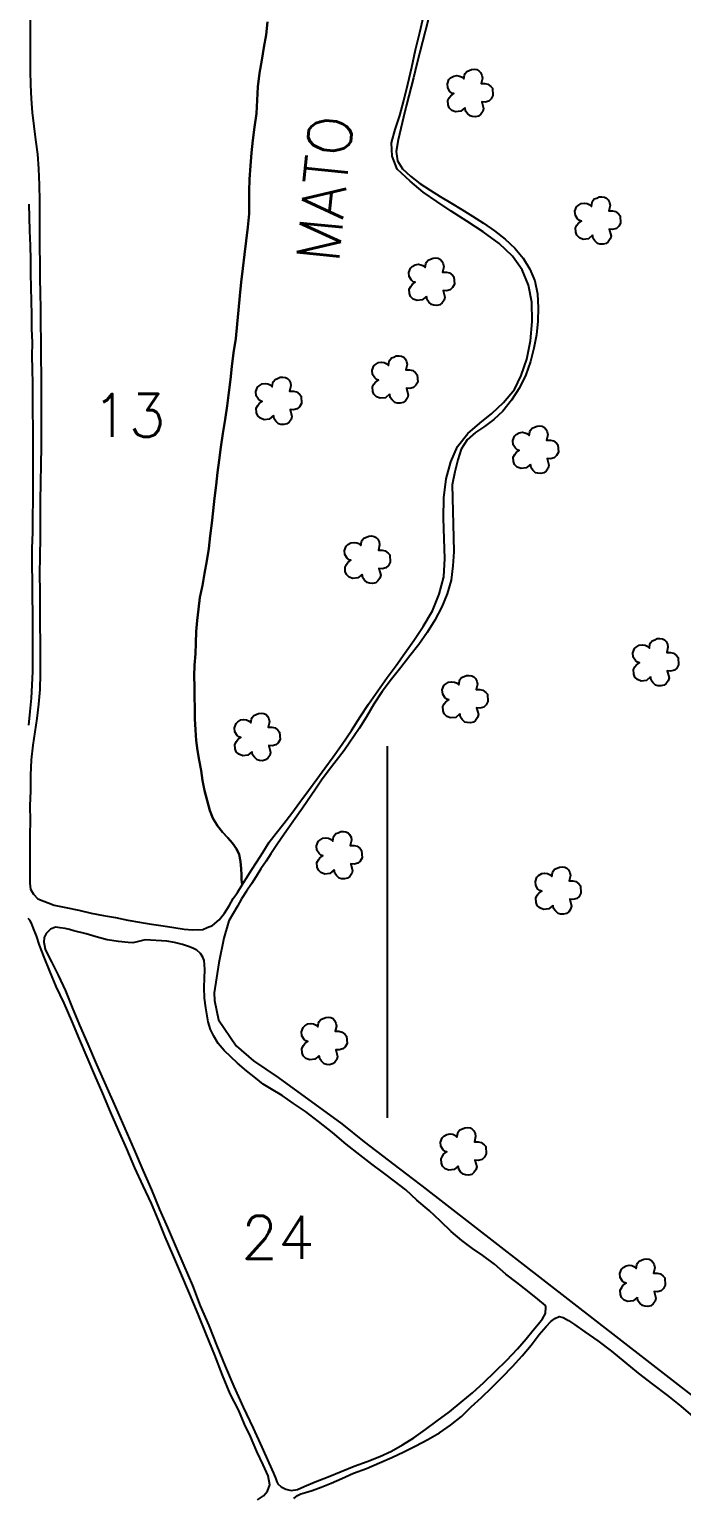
# Model space of a CAD drawing. Header units: inches. Extents: x 722598 to 724698, y 7810443 to 7813413.
# Drawn here: x 723391.5 to 723589.3, y 7811495.1 to 7811940.4 of the extents above; entities that cross this region are included whole.
import ezdxf
from ezdxf.enums import TextEntityAlignment as Align

# ---------------------------------------------------------------- set-up
doc = ezdxf.new("R2010")
doc.units = ezdxf.units.IN
doc.header["$MEASUREMENT"] = 0
doc.linetypes.add('CONTINUO', pattern=[0])
for name, color, linetype in [('0114000624', 1, 'Continuous'), ('0114000624012', 5, 'Continuous'), ('0114000624013', 5, 'Continuous'), ('0114000624024', 5, 'Continuous'), ('0114000624025', 5, 'Continuous'), ('0114000624027', 5, 'Continuous'), ('MALHA', 8, 'Continuous'), ('MATO', 3, 'Continuous'), ('TEXTO', 7, 'Continuous')]:
    doc.layers.add(name, color=color, linetype=linetype)
doc.layers.add('TEXTO_DIVERSOS', color=7, linetype='Continuous', lineweight=5)
doc.styles.add('Simplex', font='simplex.shx')

msp = doc.modelspace()

# ---------------------------------------------------------------- linework, layer by layer
at = {"layer": '0114000624'}
msp.add_lwpolyline([(723512.5, 7811943.22), (723509, 7811929.92), (723507.97, 7811925.69), (723505.9, 7811917.46), (723504.99, 7811913.76), (723503.33, 7811906.8), (723502.72, 7811903.35), (723503.17, 7811900.44), (723504.72, 7811898.01), (723507.06, 7811895.81), (723509.93, 7811893.57), (723513.04, 7811891.56), (723516.11, 7811889.64), (723519.33, 7811887.69), (723522.62, 7811885.72), (723525.87, 7811883.64), (723529.22, 7811881.57), (723532.56, 7811879.25), (723535.8, 7811876.72), (723538.71, 7811873.97), (723541.26, 7811870.95), (723543.32, 7811867.62), (723544.78, 7811864.09), (723545.58, 7811860.11), (723545.82, 7811855.91), (723545.71, 7811851.8), (723545.29, 7811847.7), (723544.55, 7811843.6), (723543.52, 7811839.6), (723542.1, 7811835.57), (723540.14, 7811831.58), (723537.76, 7811827.87), (723535.11, 7811824.56), (723532.41, 7811821.99), (723529.56, 7811819.87), (723526.8, 7811818), (723524.26, 7811815.78), (723522.5, 7811812.97), (723521.43, 7811809.7), (723520.52, 7811806.15), (723519.76, 7811802.2), (723520.19, 7811786.13), (723520.21, 7811781.85), (723519.96, 7811777.53), (723519.39, 7811773.24), (723518.23, 7811769.08), (723516.58, 7811765.11), (723514.47, 7811761.14), (723512.16, 7811757.37), (723509.63, 7811753.72), (723506.94, 7811750.23), (723504.2, 7811746.75), (723501.33, 7811743.15), (723498.51, 7811739.43), (723495.96, 7811735.61), (723493.74, 7811731.76), (723491.57, 7811728.21), (723486.98, 7811721.53), (723482.13, 7811715.32), (723480.09, 7811712.55), (723478.25, 7811709.77), (723474.36, 7811704), (723472.1, 7811700.9), (723470, 7811697.85), (723468.1, 7811695.18), (723466.4, 7811692.61), (723464.77, 7811690.21), (723463.3, 7811687.95), (723461.73, 7811685.6), (723460.26, 7811683.33), (723458.84, 7811681.05), (723457.32, 7811678.81), (723455.87, 7811676.5), (723454.65, 7811674.3), (723452.02, 7811669.85), (723450.45, 7811664.56), (723448.95, 7811657.16), (723447.55, 7811648.03), (723447.7, 7811645.7), (723448.92, 7811639.78), (723454.25, 7811631.97), (723459.51, 7811627.39), (723466.95, 7811622.34), (723486.29, 7811608.3), (723493.04, 7811602.82), (723507.64, 7811591.63), (723510.49, 7811589.42), (723616.3, 7811507.34)], dxfattribs=at)
at = {"layer": '0114000624012', "color": 5}
msp.add_lwpolyline([(723391.38, 7811729.22), (723391.76, 7811733.33), (723392.18, 7811737.39), (723392.42, 7811741.38), (723392.56, 7811745.52), (723392.62, 7811749.78), (723392.62, 7811754.11), (723392.56, 7811758.64), (723392.57, 7811763.35), (723392.51, 7811768.12), (723392.44, 7811772.85), (723392.33, 7811777.75), (723392.39, 7811782.81), (723392.55, 7811787.82), (723392.61, 7811792.67), (723392.63, 7811797.33), (723392.65, 7811801.88), (723392.63, 7811806.41), (723392.68, 7811810.9), (723392.67, 7811815.27), (723392.66, 7811819.74), (723392.6, 7811824.16), (723392.58, 7811828.64), (723392.56, 7811832.92), (723392.48, 7811837.15), (723392.38, 7811841.28), (723392.43, 7811845.34), (723392.31, 7811849.45), (723392.23, 7811853.72), (723392.2, 7811857.96), (723392.11, 7811862.08), (723392.01, 7811866.28), (723391.94, 7811870.48), (723391.82, 7811874.82), (723391.69, 7811879.2), (723391.61, 7811883.43), (723391.46, 7811887.3)], dxfattribs=at)
at = {"layer": '0114000624013', "color": 5}
msp.add_lwpolyline([(723391.79, 7811944.61), (723391.8, 7811940.28), (723391.8, 7811936.05), (723391.74, 7811931.89), (723391.81, 7811927.76), (723391.91, 7811923.5), (723391.91, 7811923.5), (723392.09, 7811919.28), (723392.4, 7811915.16), (723392.85, 7811911.02), (723393.38, 7811906.81), (723393.96, 7811902.53), (723394.34, 7811898), (723394.5, 7811893.21), (723394.63, 7811888.34), (723394.63, 7811883.49), (723394.6, 7811878.73), (723394.62, 7811874.1), (723394.66, 7811869.49), (723394.73, 7811864.91), (723394.79, 7811860.27), (723394.86, 7811855.63), (723394.95, 7811850.87), (723394.97, 7811845.89), (723394.99, 7811840.72), (723395.09, 7811835.48), (723395.12, 7811830.08), (723395.12, 7811824.62), (723395.11, 7811819.15), (723395.08, 7811813.71), (723394.98, 7811808.3), (723394.89, 7811802.82), (723394.8, 7811797.26), (723394.75, 7811791.65), (723394.77, 7811786.03), (723394.7, 7811780.52), (723394.64, 7811775.1), (723394.66, 7811769.73), (723394.74, 7811764.51), (723394.71, 7811759.51), (723394.76, 7811754.59), (723394.77, 7811749.7), (723394.75, 7811744.81), (723394.67, 7811740.1), (723394.29, 7811735.6), (723393.79, 7811731.29), (723393.15, 7811727.23), (723392.62, 7811723.15), (723392.11, 7811718.74), (723391.87, 7811714.04), (723391.83, 7811709.3), (723391.68, 7811704.72), (723391.72, 7811700.27), (723391.66, 7811695.82), (723391.66, 7811691.58), (723391.63, 7811687.7), (723391.62, 7811684.14), (723391.66, 7811681.27), (723391.91, 7811679.49), (723392.76, 7811677.9), (723394.09, 7811676.58), (723399.07, 7811674.66), (723402.61, 7811673.9), (723406.53, 7811673.06), (723410.28, 7811672.2), (723414.01, 7811671.51), (723417.61, 7811670.85), (723421.36, 7811670.07), (723424.9, 7811669.45), (723428.6, 7811668.88), (723432.13, 7811668.32), (723435.32, 7811667.8), (723438.45, 7811667.36), (723440.99, 7811667.12), (723444.17, 7811667.21), (723445.42, 7811667.85), (723447.03, 7811668.39), (723449.11, 7811670.11), (723450.7, 7811672.15), (723452.09, 7811674.39), (723453.37, 7811676.63), (723454.64, 7811678.42), (723456.06, 7811680.76), (723455.87, 7811682.36), (723455.88, 7811683.86), (723455.75, 7811685.68), (723455.58, 7811687.83), (723455.16, 7811689.96), (723454.36, 7811691.7), (723453.13, 7811693.41), (723451.7, 7811695), (723450.08, 7811696.8), (723448.62, 7811698.69), (723447.19, 7811700.97), (723446.27, 7811703.34), (723445.4, 7811706.35), (723444.59, 7811709.42), (723444.04, 7811712.45), (723443.61, 7811715.51), (723443.02, 7811718.66), (723442.54, 7811721.55), (723442.11, 7811724.59), (723441.86, 7811727.8), (723441.75, 7811731.13), (723441.69, 7811734.46), (723441.6, 7811737.77), (723441.57, 7811741), (723441.55, 7811744.07), (723441.64, 7811747.42), (723441.87, 7811750.83), (723441.96, 7811754.16), (723442.13, 7811757.61), (723442.38, 7811760.98), (723442.8, 7811764.45), (723443.26, 7811767.99), (723443.98, 7811771.62), (723444.6, 7811775.28), (723445.32, 7811779.05), (723445.93, 7811782.88), (723446.4, 7811786.65), (723446.83, 7811790.49), (723447.26, 7811794.31), (723447.69, 7811798.14), (723448.15, 7811802.02), (723448.55, 7811805.88), (723449.11, 7811809.64), (723449.63, 7811813.6), (723450.22, 7811817.77), (723450.95, 7811822.03), (723451.53, 7811826.15), (723452.06, 7811830.19), (723452.55, 7811834.14), (723452.94, 7811838.11), (723453.46, 7811842.26), (723454.11, 7811846.55), (723454.49, 7811850.88), (723454.92, 7811855.19), (723455.32, 7811859.48), (723455.71, 7811863.62), (723456.21, 7811867.81), (723456.76, 7811872.04), (723457.26, 7811876.2), (723457.73, 7811880.37), (723458.13, 7811884.4), (723458.13, 7811888.1), (723458.21, 7811891.26), (723458.33, 7811894.92), (723458.55, 7811899), (723458.92, 7811902.87), (723459.33, 7811906.73), (723459.82, 7811910.67), (723460.43, 7811914.87), (723460.58, 7811918.9), (723460.85, 7811922.94), (723461.32, 7811927.03), (723462.04, 7811931.02), (723462.67, 7811934.82), (723463.29, 7811938.67), (723463.77, 7811942.68)], dxfattribs=at)
at = {"layer": '0114000624024'}
msp.add_lwpolyline([(723482.18, 7811501.13), (723486.07, 7811502.77), (723490.02, 7811504.34), (723493.99, 7811505.84), (723497.77, 7811507.34), (723501.36, 7811508.88), (723504.72, 7811510.85), (723508.15, 7811513), (723511.63, 7811515.48), (723515.16, 7811518.14), (723518.93, 7811520.84), (723522.48, 7811523.77), (723525.93, 7811526.67), (723529.37, 7811529.77), (723532.8, 7811533.1), (723536.27, 7811536.51), (723539.54, 7811539.96), (723542.2, 7811543.04), (723544.34, 7811545.61), (723545.96, 7811547.58), (723547.15, 7811549.09), (723548, 7811550.69), (723548.19, 7811552.58), (723548.07, 7811553.14), (723545.76, 7811555.01), (723542.58, 7811557.56), (723539.3, 7811560.14), (723536.04, 7811562.66), (723532.57, 7811565.68), (723529.08, 7811568.35), (723525.93, 7811570.46), (723522.72, 7811572.87), (723519.43, 7811575.59), (723516.21, 7811578.74), (723512.74, 7811581.95), (723509.06, 7811585.11), (723505.65, 7811588.19), (723502.27, 7811590.82), (723498.89, 7811593.35), (723495.41, 7811595.98), (723491.75, 7811598.84), (723487.62, 7811602.04), (723483.42, 7811605.63), (723479.2, 7811609), (723475.31, 7811612.02), (723471.67, 7811614.44), (723468.23, 7811616.81), (723464.97, 7811618.74), (723462.46, 7811620.34), (723460.18, 7811622.13), (723457.32, 7811624.38), (723454.63, 7811626.71), (723450.55, 7811630.48), (723448.73, 7811632.68), (723447.46, 7811634.83), (723446.47, 7811636.92), (723445.76, 7811639.24), (723445.03, 7811643.48), (723444.68, 7811646.37), (723444.52, 7811649.65), (723444.63, 7811652.49), (723444.69, 7811654.94), (723444.67, 7811656.65), (723444.53, 7811657.83), (723444.14, 7811658.88), (723443.41, 7811659.98), (723442.31, 7811660.92), (723441.27, 7811661.49), (723440.09, 7811661.98), (723437.93, 7811662.72), (723435.58, 7811663.28), (723433.2, 7811663.69), (723426.6, 7811664.08), (723424.25, 7811663.49), (723422.91, 7811663.23), (723421.49, 7811663.24), (723418.57, 7811663.57), (723415.1, 7811664.14), (723411.77, 7811665.04), (723408.76, 7811665.93), (723405.03, 7811666.83), (723403.74, 7811667.24), (723402.38, 7811667.58), (723400.88, 7811667.74), (723399.43, 7811667.93), (723397.89, 7811667.29), (723396.66, 7811666), (723395.99, 7811664.79), (723395.88, 7811663.37), (723396.13, 7811662.34), (723396.34, 7811661.24), (723397.07, 7811659.71), (723398.21, 7811657.4), (723400.27, 7811653.41), (723402.47, 7811648.66), (723404.5, 7811643.52), (723406.75, 7811638.15), (723409.28, 7811632.41), (723411.91, 7811626.28), (723414.75, 7811619.92), (723417.62, 7811613.33), (723420.5, 7811606.79), (723423.32, 7811600.41), (723425.9, 7811594.15), (723428.58, 7811588.21), (723431.03, 7811582.3), (723433.43, 7811576.79), (723435.85, 7811571.15), (723438.4, 7811565.26), (723440.96, 7811559.19), (723443.35, 7811553.07), (723445.9, 7811547.03), (723448.41, 7811540.93), (723450.89, 7811534.76), (723453.49, 7811528.57), (723456.37, 7811522.33), (723459.37, 7811515.9), (723462.01, 7811510.11), (723464.17, 7811505.4), (723465.53, 7811502.25), (723466.25, 7811500.52), (723466.59, 7811499.66), (723466.89, 7811499.05), (723467.9, 7811498.07), (723469.26, 7811497.37), (723470.9, 7811497.04), (723472.8, 7811497.32), (723474.87, 7811498.16), (723478.21, 7811499.58)], close=True, dxfattribs=at)
at = {"layer": '0114000624025'}
msp.add_lwpolyline([(723460.75, 7811494.2), (723462.55, 7811495.36), (723463.74, 7811496.77), (723464.43, 7811498.74), (723463.91, 7811501.47), (723462.38, 7811504.75), (723460.48, 7811508.86), (723458.55, 7811513.37), (723456.78, 7811517.17), (723455.04, 7811521.25), (723452.42, 7811526.28), (723450.05, 7811531.99), (723447.79, 7811538.01), (723445.29, 7811544.2), (723442.69, 7811550.48), (723440.07, 7811556.76), (723437.45, 7811562.9), (723435.06, 7811568.61), (723432.7, 7811573.92), (723430.72, 7811579.03), (723428.57, 7811584.12), (723426.08, 7811589.49), (723423.54, 7811594.92), (723421.05, 7811600.64), (723418.59, 7811606.31), (723416.17, 7811611.88), (723413.83, 7811617.49), (723411.41, 7811623.04), (723409.07, 7811628.53), (723406.74, 7811633.99), (723404.37, 7811639.48), (723402.08, 7811644.84), (723399.7, 7811649.88), (723397.71, 7811654.58), (723396.02, 7811658.87), (723394.62, 7811662.48), (723393.65, 7811665.34), (723392.77, 7811667.53), (723392.18, 7811669.1), (723391.65, 7811670.02), (723391.18, 7811670.57)], dxfattribs=at)
at = {"layer": '0114000624027'}
msp.add_lwpolyline([(723471.75, 7811494.55), (723472.86, 7811495.49), (723473.8, 7811495.94), (723475.27, 7811496.4), (723477.32, 7811497.01), (723480.04, 7811497.98), (723483.04, 7811499.18), (723486.33, 7811500.66), (723489.86, 7811502.22), (723493.8, 7811503.7), (723497.7, 7811505.34), (723501.44, 7811506.98), (723505.11, 7811508.7), (723508.74, 7811510.56), (723512.37, 7811512.47), (723515.88, 7811514.52), (723519.28, 7811516.85), (723522.53, 7811519.46), (723525.55, 7811522.37), (723528.6, 7811525.25), (723531.79, 7811528.27), (723534.99, 7811531.45), (723538.06, 7811534.65), (723540.93, 7811537.88), (723543.66, 7811541.14), (723546.16, 7811544.33), (723548.26, 7811546.8), (723549.69, 7811548.31), (723550.86, 7811549.22), (723552.16, 7811549.78), (723553.44, 7811549.48), (723555.01, 7811548.56), (723556.84, 7811547.34), (723559.92, 7811545.17), (723563.89, 7811542.42), (723568.01, 7811539.23), (723572.11, 7811535.94), (723576.14, 7811532.64), (723580.46, 7811529.21), (723585.03, 7811525.84), (723589.11, 7811522.54), (723592.68, 7811519.46)], dxfattribs=at)
at = {"layer": 'MALHA', "color": 8}
msp.add_lwpolyline([(723500, 7811722.83), (723500, 7811610.09)], dxfattribs=at)
at = {"layer": 'MATO'}
msp.add_lwpolyline([(723463.77, 7811942.68), (723463.29, 7811938.67), (723462.67, 7811934.82), (723462.04, 7811931.02), (723461.32, 7811927.03), (723460.85, 7811922.94), (723460.58, 7811918.9), (723460.43, 7811914.87), (723459.82, 7811910.67), (723459.33, 7811906.73), (723458.92, 7811902.87), (723458.55, 7811899), (723458.33, 7811894.92), (723458.21, 7811891.26), (723458.13, 7811888.1), (723458.13, 7811884.4), (723457.73, 7811880.37), (723457.26, 7811876.2), (723456.76, 7811872.04), (723456.21, 7811867.81), (723455.71, 7811863.62), (723455.32, 7811859.48), (723454.92, 7811855.19), (723454.49, 7811850.88), (723454.11, 7811846.55), (723453.46, 7811842.26), (723452.94, 7811838.11), (723452.55, 7811834.14), (723452.06, 7811830.19), (723451.53, 7811826.15), (723450.95, 7811822.03), (723450.22, 7811817.77), (723449.63, 7811813.6), (723449.11, 7811809.64), (723448.55, 7811805.88), (723448.15, 7811802.02), (723447.69, 7811798.14), (723447.26, 7811794.31), (723446.83, 7811790.49), (723446.4, 7811786.65), (723445.93, 7811782.88), (723445.32, 7811779.05), (723444.6, 7811775.28), (723443.98, 7811771.62), (723443.26, 7811767.99), (723442.8, 7811764.45), (723442.38, 7811760.98), (723442.13, 7811757.61), (723441.96, 7811754.16), (723441.87, 7811750.83), (723441.64, 7811747.42), (723441.55, 7811744.07), (723441.57, 7811741), (723441.6, 7811737.77), (723441.69, 7811734.46), (723441.75, 7811731.13), (723441.86, 7811727.8), (723442.11, 7811724.59), (723442.54, 7811721.55), (723443.02, 7811718.66), (723443.61, 7811715.51), (723444.04, 7811712.45), (723444.59, 7811709.42), (723445.4, 7811706.35), (723446.27, 7811703.34), (723447.19, 7811700.97), (723448.62, 7811698.69), (723450.08, 7811696.8), (723451.7, 7811695), (723453.13, 7811693.41), (723454.36, 7811691.7), (723455.16, 7811689.96), (723455.58, 7811687.83), (723455.75, 7811685.68), (723455.88, 7811683.86), (723455.87, 7811682.36), (723456.06, 7811680.76), (723456.57, 7811681.58), (723457.43, 7811683.05), (723458.76, 7811685.09), (723460.51, 7811687.72), (723462.34, 7811690.61), (723464.25, 7811693.73), (723466.4, 7811696.5), (723468.7, 7811699.41), (723471.15, 7811702.5), (723473.51, 7811705.87), (723476.14, 7811709.4), (723478.69, 7811712.81), (723481.11, 7811716.15), (723483.62, 7811719.63), (723486.43, 7811723.45), (723489.22, 7811727.58), (723491.83, 7811731.71), (723494.38, 7811735.6), (723497.17, 7811739.64), (723500.04, 7811743.66), (723502.77, 7811747.38), (723505.41, 7811751.06), (723508.14, 7811754.89), (723510.96, 7811759.17), (723513.73, 7811763.93), (723515.78, 7811768.96), (723517.17, 7811774.2), (723517.56, 7811779.84), (723517.35, 7811785.81), (723517.09, 7811792.03), (723517.2, 7811798.26), (723517.91, 7811803.97), (723519.29, 7811809.09), (723521.4, 7811813.79), (723524.46, 7811817.77), (723528.17, 7811820.91), (723531.8, 7811823.84), (723535.32, 7811827.15), (723538.65, 7811831.09), (723540.67, 7811835.33), (723542.39, 7811840.28), (723543.5, 7811845.83), (723544.01, 7811851.76), (723543.94, 7811857.54), (723542.92, 7811862.75), (723540.98, 7811867.35), (723538.07, 7811871.56), (723533.96, 7811875.4), (723529.14, 7811878.9), (723524.22, 7811882.16), (723519.48, 7811885.23), (723515.07, 7811888.11), (723510.92, 7811891.01), (723507.01, 7811894.28), (723503.11, 7811897.94), (723501.53, 7811901.88), (723501.34, 7811905.97), (723502.48, 7811910.02), (723503.83, 7811914.23), (723505.12, 7811918.83), (723506.34, 7811923.77), (723507.5, 7811928.86), (723508.65, 7811934.13), (723509.89, 7811939.39), (723511.02, 7811944.23)], dxfattribs=at)
at = {"layer": 'MATO', "linetype": 'CONTINUO'}
for points in [[(723523.61, 7811916.55, 0), (723522.36, 7811915.51, 0), (723520.78, 7811915.32, 0), (723519.65, 7811915.76, 0), (723518.85, 7811916.55, 0), (723518.52, 7811917.45, 0), (723518.43, 7811918.78, 0), (723518.86, 7811919.62, 0), (723519.31, 7811920.24, 0), (723520.23, 7811920.86, 0), (723519.65, 7811921.05, 0), (723519.07, 7811921.52, 0), (723518.4, 7811922.58, 0), (723518.28, 7811923.84, 0), (723518.76, 7811925.15, 0), (723519.28, 7811925.63, 0), (723520.2, 7811926.19, 0), (723521.18, 7811926.32, 0), (723521.96, 7811926.21, 0), (723522.58, 7811925.93, 0), (723523.26, 7811925.32, 0), (723523.46, 7811926.48, 0), (723523.63, 7811926.94, 0), (723524.14, 7811927.58, 0), (723524.89, 7811927.85, 0), (723525.62, 7811928.18, 0), (723526.45, 7811928.26, 0), (723527.23, 7811928.14, 0), (723527.86, 7811927.81, 0), (723528.34, 7811927.3, 0), (723528.75, 7811926.49, 0), (723528.91, 7811925.58, 0), (723528.53, 7811923.96, 0), (723529.67, 7811923.98, 0), (723530.6, 7811923.76, 0), (723531.48, 7811923.06, 0), (723531.97, 7811922.5, 0), (723532.11, 7811920.27, 0), (723531.56, 7811919.28, 0), (723530.84, 7811918.62, 0), (723529.7, 7811918.31, 0), (723528.7, 7811918.4, 0), (723529.23, 7811916.32, 0), (723528.99, 7811915.44, 0), (723528.39, 7811914.59, 0), (723527.73, 7811914.06, 0), (723526.79, 7811913.83, 0), (723525.85, 7811913.89, 0), (723525.16, 7811914.09, 0), (723524.36, 7811914.87, 0), (723523.81, 7811915.58, 0), (723523.64, 7811916.66, 0)], [(723562.3, 7811877.88, 0), (723561.05, 7811876.84, 0), (723559.47, 7811876.65, 0), (723558.34, 7811877.09, 0), (723557.54, 7811877.88, 0), (723557.21, 7811878.78, 0), (723557.12, 7811880.11, 0), (723557.55, 7811880.95, 0), (723558.01, 7811881.57, 0), (723558.92, 7811882.19, 0), (723558.34, 7811882.38, 0), (723557.77, 7811882.85, 0), (723557.1, 7811883.91, 0), (723556.97, 7811885.17, 0), (723557.46, 7811886.48, 0), (723557.97, 7811886.96, 0), (723558.9, 7811887.52, 0), (723559.88, 7811887.65, 0), (723560.66, 7811887.54, 0), (723561.27, 7811887.26, 0), (723561.95, 7811886.65, 0), (723562.15, 7811887.81, 0), (723562.33, 7811888.27, 0), (723562.83, 7811888.91, 0), (723563.58, 7811889.18, 0), (723564.32, 7811889.51, 0), (723565.14, 7811889.59, 0), (723565.92, 7811889.47, 0), (723566.56, 7811889.14, 0), (723567.03, 7811888.63, 0), (723567.44, 7811887.82, 0), (723567.61, 7811886.91, 0), (723567.23, 7811885.29, 0), (723568.36, 7811885.31, 0), (723569.3, 7811885.09, 0), (723570.18, 7811884.39, 0), (723570.67, 7811883.83, 0), (723570.8, 7811881.6, 0), (723570.26, 7811880.61, 0), (723569.53, 7811879.95, 0), (723568.39, 7811879.64, 0), (723567.39, 7811879.73, 0), (723567.93, 7811877.65, 0), (723567.68, 7811876.77, 0), (723567.08, 7811875.92, 0), (723566.42, 7811875.39, 0), (723565.48, 7811875.16, 0), (723564.55, 7811875.22, 0), (723563.85, 7811875.42, 0), (723563.05, 7811876.2, 0), (723562.51, 7811876.91, 0), (723562.34, 7811877.99, 0)], [(723511.91, 7811859.3, 0), (723510.66, 7811858.26, 0), (723509.08, 7811858.07, 0), (723507.95, 7811858.51, 0), (723507.15, 7811859.3, 0), (723506.82, 7811860.2, 0), (723506.73, 7811861.53, 0), (723507.16, 7811862.37, 0), (723507.62, 7811862.99, 0), (723508.53, 7811863.61, 0), (723507.95, 7811863.79, 0), (723507.38, 7811864.27, 0), (723506.71, 7811865.33, 0), (723506.58, 7811866.59, 0), (723507.07, 7811867.9, 0), (723507.58, 7811868.37, 0), (723508.51, 7811868.94, 0), (723509.49, 7811869.07, 0), (723510.27, 7811868.96, 0), (723510.88, 7811868.68, 0), (723511.56, 7811868.07, 0), (723511.76, 7811869.23, 0), (723511.94, 7811869.69, 0), (723512.44, 7811870.33, 0), (723513.19, 7811870.6, 0), (723513.93, 7811870.93, 0), (723514.75, 7811871.01, 0), (723515.53, 7811870.89, 0), (723516.17, 7811870.56, 0), (723516.64, 7811870.05, 0), (723517.05, 7811869.23, 0), (723517.22, 7811868.33, 0), (723516.84, 7811866.71, 0), (723517.97, 7811866.73, 0), (723518.91, 7811866.51, 0), (723519.79, 7811865.81, 0), (723520.28, 7811865.25, 0), (723520.41, 7811863.02, 0), (723519.87, 7811862.03, 0), (723519.14, 7811861.36, 0), (723518, 7811861.06, 0), (723517, 7811861.15, 0), (723517.54, 7811859.07, 0), (723517.29, 7811858.19, 0), (723516.69, 7811857.34, 0), (723516.03, 7811856.81, 0), (723515.09, 7811856.58, 0), (723514.16, 7811856.64, 0), (723513.46, 7811856.84, 0), (723512.66, 7811857.62, 0), (723512.12, 7811858.33, 0), (723511.95, 7811859.41, 0)], [(723500.78, 7811829.64, 0), (723499.53, 7811828.59, 0), (723497.95, 7811828.41, 0), (723496.82, 7811828.85, 0), (723496.02, 7811829.63, 0), (723495.69, 7811830.53, 0), (723495.6, 7811831.86, 0), (723496.03, 7811832.7, 0), (723496.49, 7811833.33, 0), (723497.4, 7811833.94, 0), (723496.82, 7811834.13, 0), (723496.25, 7811834.6, 0), (723495.57, 7811835.66, 0), (723495.45, 7811836.92, 0), (723495.94, 7811838.24, 0), (723496.45, 7811838.71, 0), (723497.38, 7811839.28, 0), (723498.35, 7811839.41, 0), (723499.14, 7811839.3, 0), (723499.75, 7811839.01, 0), (723500.43, 7811838.41, 0), (723500.63, 7811839.56, 0), (723500.8, 7811840.02, 0), (723501.31, 7811840.66, 0), (723502.06, 7811840.94, 0), (723502.8, 7811841.26, 0), (723503.62, 7811841.34, 0), (723504.4, 7811841.23, 0), (723505.04, 7811840.89, 0), (723505.51, 7811840.38, 0), (723505.92, 7811839.57, 0), (723506.08, 7811838.66, 0), (723505.71, 7811837.05, 0), (723506.84, 7811837.07, 0), (723507.78, 7811836.84, 0), (723508.66, 7811836.14, 0), (723509.15, 7811835.58, 0), (723509.28, 7811833.36, 0), (723508.73, 7811832.36, 0), (723508.01, 7811831.7, 0), (723506.87, 7811831.39, 0), (723505.87, 7811831.48, 0), (723506.4, 7811829.41, 0), (723506.16, 7811828.52, 0), (723505.56, 7811827.67, 0), (723504.9, 7811827.15, 0), (723503.96, 7811826.92, 0), (723503.03, 7811826.97, 0), (723502.33, 7811827.17, 0), (723501.53, 7811827.96, 0), (723500.98, 7811828.67, 0), (723500.82, 7811829.74, 0)], [(723465.53, 7811823.15, 0), (723464.28, 7811822.1, 0), (723462.7, 7811821.92, 0), (723461.57, 7811822.36, 0), (723460.77, 7811823.14, 0), (723460.44, 7811824.04, 0), (723460.35, 7811825.38, 0), (723460.78, 7811826.22, 0), (723461.24, 7811826.84, 0), (723462.15, 7811827.46, 0), (723461.57, 7811827.64, 0), (723461, 7811828.11, 0), (723460.32, 7811829.17, 0), (723460.2, 7811830.43, 0), (723460.69, 7811831.75, 0), (723461.2, 7811832.22, 0), (723462.13, 7811832.79, 0), (723463.1, 7811832.92, 0), (723463.88, 7811832.81, 0), (723464.5, 7811832.52, 0), (723465.18, 7811831.92, 0), (723465.38, 7811833.07, 0), (723465.55, 7811833.53, 0), (723466.06, 7811834.17, 0), (723466.81, 7811834.45, 0), (723467.55, 7811834.78, 0), (723468.37, 7811834.85, 0), (723469.15, 7811834.74, 0), (723469.79, 7811834.4, 0), (723470.26, 7811833.89, 0), (723470.67, 7811833.08, 0), (723470.83, 7811832.17, 0), (723470.46, 7811830.56, 0), (723471.59, 7811830.58, 0), (723472.53, 7811830.35, 0), (723473.41, 7811829.65, 0), (723473.9, 7811829.09, 0), (723474.03, 7811826.87, 0), (723473.48, 7811825.87, 0), (723472.76, 7811825.21, 0), (723471.62, 7811824.9, 0), (723470.62, 7811824.99, 0), (723471.15, 7811822.92, 0), (723470.91, 7811822.03, 0), (723470.31, 7811821.19, 0), (723469.65, 7811820.66, 0), (723468.71, 7811820.43, 0), (723467.78, 7811820.48, 0), (723467.08, 7811820.68, 0), (723466.28, 7811821.47, 0), (723465.73, 7811822.18, 0), (723465.57, 7811823.25, 0)], [(723543.45, 7811808.31, 0), (723542.2, 7811807.27, 0), (723540.62, 7811807.09, 0), (723539.49, 7811807.52, 0), (723538.69, 7811808.31, 0), (723538.36, 7811809.21, 0), (723538.27, 7811810.54, 0), (723538.7, 7811811.38, 0), (723539.16, 7811812, 0), (723540.07, 7811812.62, 0), (723539.49, 7811812.81, 0), (723538.92, 7811813.28, 0), (723538.25, 7811814.34, 0), (723538.12, 7811815.6, 0), (723538.61, 7811816.92, 0), (723539.12, 7811817.39, 0), (723540.05, 7811817.96, 0), (723541.03, 7811818.09, 0), (723541.81, 7811817.98, 0), (723542.42, 7811817.69, 0), (723543.1, 7811817.09, 0), (723543.3, 7811818.24, 0), (723543.48, 7811818.7, 0), (723543.98, 7811819.34, 0), (723544.73, 7811819.62, 0), (723545.47, 7811819.94, 0), (723546.29, 7811820.02, 0), (723547.07, 7811819.91, 0), (723547.71, 7811819.57, 0), (723548.18, 7811819.06, 0), (723548.59, 7811818.25, 0), (723548.76, 7811817.34, 0), (723548.38, 7811815.73, 0), (723549.51, 7811815.74, 0), (723550.45, 7811815.52, 0), (723551.33, 7811814.82, 0), (723551.82, 7811814.26, 0), (723551.95, 7811812.04, 0), (723551.41, 7811811.04, 0), (723550.68, 7811810.38, 0), (723549.54, 7811810.07, 0), (723548.54, 7811810.16, 0), (723549.08, 7811808.08, 0), (723548.83, 7811807.2, 0), (723548.23, 7811806.35, 0), (723547.57, 7811805.83, 0), (723546.63, 7811805.6, 0), (723545.7, 7811805.65, 0), (723545, 7811805.85, 0), (723544.2, 7811806.64, 0), (723543.66, 7811807.35, 0), (723543.49, 7811808.42, 0)], [(723492.43, 7811774.94, 0), (723491.18, 7811773.89, 0), (723489.6, 7811773.71, 0), (723488.47, 7811774.15, 0), (723487.67, 7811774.94, 0), (723487.34, 7811775.84, 0), (723487.25, 7811777.17, 0), (723487.68, 7811778.01, 0), (723488.14, 7811778.63, 0), (723489.05, 7811779.25, 0), (723488.47, 7811779.43, 0), (723487.9, 7811779.91, 0), (723487.23, 7811780.97, 0), (723487.1, 7811782.23, 0), (723487.59, 7811783.54, 0), (723488.1, 7811784.01, 0), (723489.03, 7811784.58, 0), (723490.01, 7811784.71, 0), (723490.79, 7811784.6, 0), (723491.4, 7811784.32, 0), (723492.08, 7811783.71, 0), (723492.28, 7811784.87, 0), (723492.46, 7811785.33, 0), (723492.96, 7811785.97, 0), (723493.71, 7811786.24, 0), (723494.45, 7811786.57, 0), (723495.27, 7811786.64, 0), (723496.05, 7811786.53, 0), (723496.69, 7811786.2, 0), (723497.16, 7811785.69, 0), (723497.57, 7811784.87, 0), (723497.73, 7811783.97, 0), (723497.36, 7811782.35, 0), (723498.49, 7811782.37, 0), (723499.43, 7811782.14, 0), (723500.31, 7811781.45, 0), (723500.8, 7811780.89, 0), (723500.93, 7811778.66, 0), (723500.39, 7811777.67, 0), (723499.66, 7811777, 0), (723498.52, 7811776.7, 0), (723497.52, 7811776.79, 0), (723498.06, 7811774.71, 0), (723497.81, 7811773.82, 0), (723497.21, 7811772.98, 0), (723496.55, 7811772.45, 0), (723495.61, 7811772.22, 0), (723494.68, 7811772.28, 0), (723493.98, 7811772.48, 0), (723493.18, 7811773.26, 0), (723492.64, 7811773.97, 0), (723492.47, 7811775.05, 0)], [(723579.88, 7811743.85, 0), (723578.63, 7811742.8, 0), (723577.05, 7811742.62, 0), (723575.92, 7811743.06, 0), (723575.12, 7811743.84, 0), (723574.79, 7811744.74, 0), (723574.7, 7811746.08, 0), (723575.13, 7811746.92, 0), (723575.59, 7811747.54, 0), (723576.5, 7811748.16, 0), (723575.92, 7811748.34, 0), (723575.35, 7811748.81, 0), (723574.67, 7811749.87, 0), (723574.55, 7811751.14, 0), (723575.04, 7811752.45, 0), (723575.55, 7811752.92, 0), (723576.48, 7811753.49, 0), (723577.45, 7811753.62, 0), (723578.23, 7811753.51, 0), (723578.85, 7811753.22, 0), (723579.53, 7811752.62, 0), (723579.73, 7811753.77, 0), (723579.9, 7811754.23, 0), (723580.41, 7811754.87, 0), (723581.16, 7811755.15, 0), (723581.89, 7811755.48, 0), (723582.72, 7811755.55, 0), (723583.5, 7811755.44, 0), (723584.14, 7811755.1, 0), (723584.61, 7811754.6, 0), (723585.02, 7811753.78, 0), (723585.18, 7811752.87, 0), (723584.81, 7811751.26, 0), (723585.94, 7811751.28, 0), (723586.87, 7811751.05, 0), (723587.76, 7811750.35, 0), (723588.25, 7811749.79, 0), (723588.38, 7811747.57, 0), (723587.83, 7811746.57, 0), (723587.11, 7811745.91, 0), (723585.97, 7811745.61, 0), (723584.97, 7811745.69, 0), (723585.5, 7811743.62, 0), (723585.26, 7811742.73, 0), (723584.66, 7811741.89, 0), (723584, 7811741.36, 0), (723583.06, 7811741.13, 0), (723582.13, 7811741.19, 0), (723581.43, 7811741.38, 0), (723580.63, 7811742.17, 0), (723580.08, 7811742.88, 0), (723579.92, 7811743.95, 0)], [(723522.07, 7811732.65, 0), (723520.82, 7811731.6, 0), (723519.24, 7811731.42, 0), (723518.11, 7811731.86, 0), (723517.31, 7811732.65, 0), (723516.98, 7811733.55, 0), (723516.89, 7811734.88, 0), (723517.32, 7811735.72, 0), (723517.77, 7811736.34, 0), (723518.69, 7811736.96, 0), (723518.11, 7811737.14, 0), (723517.53, 7811737.62, 0), (723516.86, 7811738.68, 0), (723516.74, 7811739.94, 0), (723517.23, 7811741.25, 0), (723517.74, 7811741.72, 0), (723518.67, 7811742.29, 0), (723519.64, 7811742.42, 0), (723520.42, 7811742.31, 0), (723521.04, 7811742.03, 0), (723521.72, 7811741.42, 0), (723521.92, 7811742.58, 0), (723522.09, 7811743.04, 0), (723522.6, 7811743.68, 0), (723523.35, 7811743.95, 0), (723524.08, 7811744.28, 0), (723524.91, 7811744.35, 0), (723525.69, 7811744.24, 0), (723526.33, 7811743.91, 0), (723526.8, 7811743.4, 0), (723527.21, 7811742.58, 0), (723527.37, 7811741.68, 0), (723527, 7811740.06, 0), (723528.13, 7811740.08, 0), (723529.06, 7811739.85, 0), (723529.95, 7811739.15, 0), (723530.44, 7811738.6, 0), (723530.57, 7811736.37, 0), (723530.02, 7811735.38, 0), (723529.3, 7811734.71, 0), (723528.16, 7811734.41, 0), (723527.16, 7811734.5, 0), (723527.69, 7811732.42, 0), (723527.45, 7811731.53, 0), (723526.85, 7811730.69, 0), (723526.19, 7811730.16, 0), (723525.25, 7811729.93, 0), (723524.32, 7811729.99, 0), (723523.62, 7811730.19, 0), (723522.82, 7811730.97, 0), (723522.27, 7811731.68, 0), (723522.1, 7811732.76, 0)], [(723459.03, 7811721.17, 0), (723457.79, 7811720.13, 0), (723456.21, 7811719.94, 0), (723455.08, 7811720.38, 0), (723454.28, 7811721.17, 0), (723453.95, 7811722.07, 0), (723453.86, 7811723.4, 0), (723454.29, 7811724.24, 0), (723454.74, 7811724.86, 0), (723455.65, 7811725.48, 0), (723455.07, 7811725.67, 0), (723454.5, 7811726.14, 0), (723453.83, 7811727.2, 0), (723453.71, 7811728.46, 0), (723454.19, 7811729.77, 0), (723454.7, 7811730.25, 0), (723455.63, 7811730.81, 0), (723456.61, 7811730.94, 0), (723457.39, 7811730.83, 0), (723458.01, 7811730.55, 0), (723458.68, 7811729.94, 0), (723458.89, 7811731.1, 0), (723459.06, 7811731.56, 0), (723459.57, 7811732.2, 0), (723460.32, 7811732.47, 0), (723461.05, 7811732.8, 0), (723461.88, 7811732.88, 0), (723462.66, 7811732.76, 0), (723463.29, 7811732.43, 0), (723463.76, 7811731.92, 0), (723464.18, 7811731.11, 0), (723464.34, 7811730.2, 0), (723463.96, 7811728.58, 0), (723465.1, 7811728.6, 0), (723466.03, 7811728.38, 0), (723466.91, 7811727.68, 0), (723467.4, 7811727.12, 0), (723467.54, 7811724.89, 0), (723466.99, 7811723.9, 0), (723466.27, 7811723.23, 0), (723465.13, 7811722.93, 0), (723464.13, 7811723.02, 0), (723464.66, 7811720.94, 0), (723464.42, 7811720.06, 0), (723463.82, 7811719.21, 0), (723463.15, 7811718.68, 0), (723462.21, 7811718.45, 0), (723461.28, 7811718.51, 0), (723460.58, 7811718.71, 0), (723459.78, 7811719.49, 0), (723459.24, 7811720.2, 0), (723459.07, 7811721.28, 0)], [(723483.92, 7811685.29, 0), (723482.67, 7811684.24, 0), (723481.09, 7811684.06, 0), (723479.96, 7811684.5, 0), (723479.16, 7811685.28, 0), (723478.83, 7811686.19, 0), (723478.74, 7811687.52, 0), (723479.17, 7811688.36, 0), (723479.63, 7811688.98, 0), (723480.54, 7811689.6, 0), (723479.96, 7811689.78, 0), (723479.39, 7811690.25, 0), (723478.72, 7811691.31, 0), (723478.59, 7811692.58, 0), (723479.08, 7811693.89, 0), (723479.59, 7811694.36, 0), (723480.52, 7811694.93, 0), (723481.5, 7811695.06, 0), (723482.28, 7811694.95, 0), (723482.89, 7811694.66, 0), (723483.57, 7811694.06, 0), (723483.77, 7811695.21, 0), (723483.95, 7811695.67, 0), (723484.45, 7811696.31, 0), (723485.2, 7811696.59, 0), (723485.94, 7811696.92, 0), (723486.76, 7811696.99, 0), (723487.54, 7811696.88, 0), (723488.18, 7811696.55, 0), (723488.65, 7811696.04, 0), (723489.06, 7811695.22, 0), (723489.22, 7811694.31, 0), (723488.85, 7811692.7, 0), (723489.98, 7811692.72, 0), (723490.92, 7811692.49, 0), (723491.8, 7811691.79, 0), (723492.29, 7811691.23, 0), (723492.42, 7811689.01, 0), (723491.88, 7811688.01, 0), (723491.15, 7811687.35, 0), (723490.01, 7811687.05, 0), (723489.01, 7811687.13, 0), (723489.55, 7811685.06, 0), (723489.3, 7811684.17, 0), (723488.7, 7811683.33, 0), (723488.04, 7811682.8, 0), (723487.1, 7811682.57, 0), (723486.17, 7811682.63, 0), (723485.47, 7811682.82, 0), (723484.67, 7811683.61, 0), (723484.13, 7811684.32, 0), (723483.96, 7811685.4, 0)], [(723550.29, 7811674.55, 0), (723549.04, 7811673.5, 0), (723547.46, 7811673.32, 0), (723546.33, 7811673.76, 0), (723545.53, 7811674.54, 0), (723545.2, 7811675.44, 0), (723545.11, 7811676.78, 0), (723545.54, 7811677.62, 0), (723546, 7811678.24, 0), (723546.91, 7811678.86, 0), (723546.33, 7811679.04, 0), (723545.76, 7811679.51, 0), (723545.09, 7811680.57, 0), (723544.96, 7811681.84, 0), (723545.45, 7811683.15, 0), (723545.96, 7811683.62, 0), (723546.89, 7811684.19, 0), (723547.87, 7811684.32, 0), (723548.65, 7811684.21, 0), (723549.26, 7811683.92, 0), (723549.94, 7811683.32, 0), (723550.14, 7811684.47, 0), (723550.32, 7811684.93, 0), (723550.82, 7811685.57, 0), (723551.57, 7811685.85, 0), (723552.31, 7811686.18, 0), (723553.13, 7811686.25, 0), (723553.91, 7811686.14, 0), (723554.55, 7811685.8, 0), (723555.02, 7811685.3, 0), (723555.43, 7811684.48, 0), (723555.59, 7811683.57, 0), (723555.22, 7811681.96, 0), (723556.35, 7811681.98, 0), (723557.29, 7811681.75, 0), (723558.17, 7811681.05, 0), (723558.66, 7811680.49, 0), (723558.79, 7811678.27, 0), (723558.25, 7811677.27, 0), (723557.52, 7811676.61, 0), (723556.38, 7811676.31, 0), (723555.38, 7811676.39, 0), (723555.92, 7811674.32, 0), (723555.67, 7811673.43, 0), (723555.07, 7811672.59, 0), (723554.41, 7811672.06, 0), (723553.47, 7811671.83, 0), (723552.54, 7811671.89, 0), (723551.84, 7811672.08, 0), (723551.04, 7811672.87, 0), (723550.49, 7811673.58, 0), (723550.33, 7811674.65, 0)], [(723479.36, 7811628.92, 0), (723478.12, 7811627.87, 0), (723476.53, 7811627.69, 0), (723475.4, 7811628.13, 0), (723474.6, 7811628.91, 0), (723474.27, 7811629.81, 0), (723474.18, 7811631.14, 0), (723474.62, 7811631.98, 0), (723475.07, 7811632.61, 0), (723475.98, 7811633.22, 0), (723475.4, 7811633.41, 0), (723474.83, 7811633.88, 0), (723474.16, 7811634.94, 0), (723474.04, 7811636.2, 0), (723474.52, 7811637.52, 0), (723475.03, 7811637.99, 0), (723475.96, 7811638.56, 0), (723476.94, 7811638.69, 0), (723477.72, 7811638.58, 0), (723478.34, 7811638.29, 0), (723479.01, 7811637.69, 0), (723479.22, 7811638.84, 0), (723479.39, 7811639.3, 0), (723479.89, 7811639.94, 0), (723480.65, 7811640.22, 0), (723481.38, 7811640.54, 0), (723482.21, 7811640.62, 0), (723482.99, 7811640.51, 0), (723483.62, 7811640.17, 0), (723484.09, 7811639.66, 0), (723484.5, 7811638.85, 0), (723484.67, 7811637.94, 0), (723484.29, 7811636.33, 0), (723485.42, 7811636.34, 0), (723486.36, 7811636.12, 0), (723487.24, 7811635.42, 0), (723487.73, 7811634.86, 0), (723487.86, 7811632.64, 0), (723487.32, 7811631.64, 0), (723486.59, 7811630.98, 0), (723485.45, 7811630.67, 0), (723484.45, 7811630.76, 0), (723484.99, 7811628.69, 0), (723484.74, 7811627.8, 0), (723484.14, 7811626.95, 0), (723483.48, 7811626.43, 0), (723482.54, 7811626.2, 0), (723481.61, 7811626.25, 0), (723480.91, 7811626.45, 0), (723480.11, 7811627.24, 0), (723479.57, 7811627.95, 0), (723479.4, 7811629.02, 0)], [(723521.55, 7811595.42, 0), (723520.31, 7811594.37, 0), (723518.72, 7811594.19, 0), (723517.6, 7811594.63, 0), (723516.8, 7811595.41, 0), (723516.46, 7811596.31, 0), (723516.38, 7811597.64, 0), (723516.81, 7811598.48, 0), (723517.26, 7811599.11, 0), (723518.17, 7811599.72, 0), (723517.59, 7811599.91, 0), (723517.02, 7811600.38, 0), (723516.35, 7811601.44, 0), (723516.23, 7811602.7, 0), (723516.71, 7811604.02, 0), (723517.22, 7811604.49, 0), (723518.15, 7811605.06, 0), (723519.13, 7811605.19, 0), (723519.91, 7811605.08, 0), (723520.53, 7811604.79, 0), (723521.2, 7811604.19, 0), (723521.41, 7811605.34, 0), (723521.58, 7811605.8, 0), (723522.08, 7811606.44, 0), (723522.84, 7811606.72, 0), (723523.57, 7811607.04, 0), (723524.4, 7811607.12, 0), (723525.18, 7811607.01, 0), (723525.81, 7811606.67, 0), (723526.28, 7811606.16, 0), (723526.7, 7811605.35, 0), (723526.86, 7811604.44, 0), (723526.48, 7811602.83, 0), (723527.61, 7811602.84, 0), (723528.55, 7811602.62, 0), (723529.43, 7811601.92, 0), (723529.92, 7811601.36, 0), (723530.06, 7811599.14, 0), (723529.51, 7811598.14, 0), (723528.79, 7811597.48, 0), (723527.65, 7811597.17, 0), (723526.65, 7811597.26, 0), (723527.18, 7811595.19, 0), (723526.93, 7811594.3, 0), (723526.33, 7811593.45, 0), (723525.67, 7811592.93, 0), (723524.73, 7811592.7, 0), (723523.8, 7811592.75, 0), (723523.1, 7811592.95, 0), (723522.3, 7811593.74, 0), (723521.76, 7811594.45, 0), (723521.59, 7811595.52, 0)], [(723575.88, 7811555.56, 0), (723574.64, 7811554.52, 0), (723573.05, 7811554.33, 0), (723571.92, 7811554.77, 0), (723571.12, 7811555.56, 0), (723570.79, 7811556.46, 0), (723570.7, 7811557.79, 0), (723571.14, 7811558.63, 0), (723571.59, 7811559.25, 0), (723572.5, 7811559.87, 0), (723571.92, 7811560.06, 0), (723571.35, 7811560.53, 0), (723570.68, 7811561.59, 0), (723570.56, 7811562.85, 0), (723571.04, 7811564.16, 0), (723571.55, 7811564.64, 0), (723572.48, 7811565.2, 0), (723573.46, 7811565.33, 0), (723574.24, 7811565.22, 0), (723574.86, 7811564.94, 0), (723575.53, 7811564.33, 0), (723575.74, 7811565.49, 0), (723575.91, 7811565.95, 0), (723576.41, 7811566.59, 0), (723577.17, 7811566.86, 0), (723577.9, 7811567.19, 0), (723578.73, 7811567.27, 0), (723579.51, 7811567.15, 0), (723580.14, 7811566.82, 0), (723580.61, 7811566.31, 0), (723581.03, 7811565.5, 0), (723581.19, 7811564.59, 0), (723580.81, 7811562.97, 0), (723581.94, 7811562.99, 0), (723582.88, 7811562.77, 0), (723583.76, 7811562.07, 0), (723584.25, 7811561.51, 0), (723584.38, 7811559.28, 0), (723583.84, 7811558.29, 0), (723583.11, 7811557.63, 0), (723581.97, 7811557.32, 0), (723580.97, 7811557.41, 0), (723581.51, 7811555.33, 0), (723581.26, 7811554.45, 0), (723580.66, 7811553.6, 0), (723580, 7811553.07, 0), (723579.06, 7811552.84, 0), (723578.13, 7811552.9, 0), (723577.43, 7811553.1, 0), (723576.63, 7811553.88, 0), (723576.09, 7811554.59, 0), (723575.92, 7811555.67, 0)]]:
    msp.add_polyline3d(points, dxfattribs=at)

# ---------------------------------------------------------------- texts
at = {"layer": 'TEXTO', "linetype": 'ByBlock', "style": 'Simplex'}
msp.add_text('13', height=13, dxfattribs=at).set_placement((723410.54, 7811816.74, -590.69))
at = {"layer": 'TEXTO', "linetype": 'Continuous', "style": 'Simplex'}
msp.add_text('24', height=13, dxfattribs=at).set_placement((723466.9, 7811573.82), align=Align.MIDDLE_CENTER)
at = {"layer": 'TEXTO_DIVERSOS', "linetype": 'Continuous', "style": 'Simplex'}
msp.add_text('MATO', height=13, rotation=84.3193, dxfattribs=at).set_placement((723485.34, 7811869.22))

doc.saveas('drawing.dxf')
